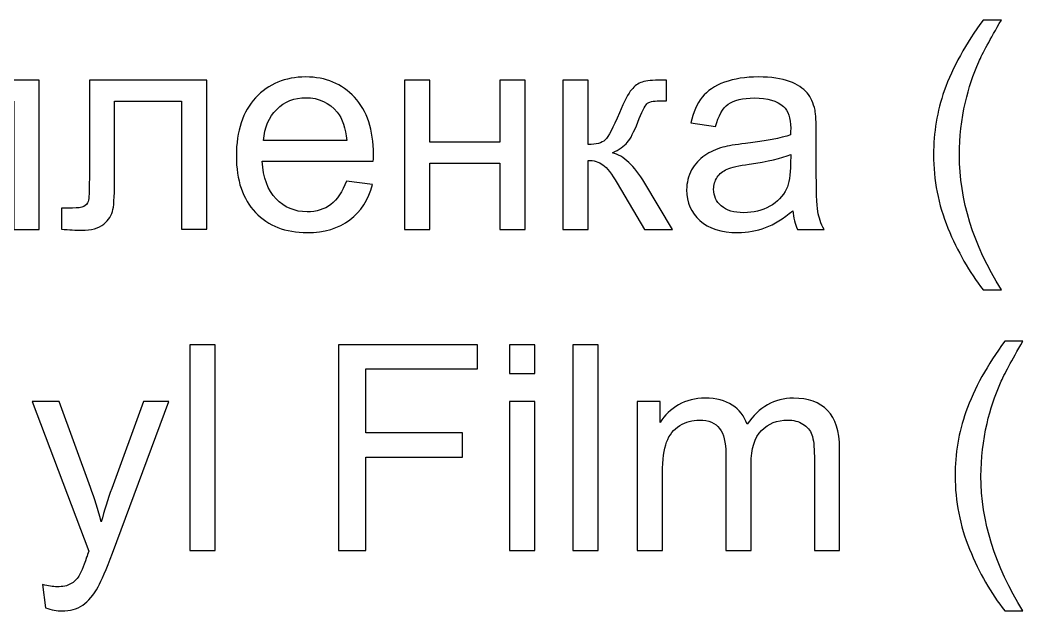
# Model space of a CAD drawing. Header units: centimetres. Extents: x -73.3 to 26.2, y -19.8 to 24.4.
# Drawn here: x -32.35 to -29.395, y 13.987 to 15.727 of the extents above; entities that cross this region are included whole.
import ezdxf

# ---------------------------------------------------------------- set-up
doc = ezdxf.new("R2010")
doc.units = ezdxf.units.CM
doc.header["$MEASUREMENT"] = 0
doc.layers.add('layer 1', color=7, linetype='Continuous')

msp = doc.modelspace()

# ---------------------------------------------------------------- linework, layer by layer
at = {"layer": 'layer 1', "color": 250}
for points, knots in [([(-29.51228, 14.9324), (-29.5532, 14.98419), (-29.58792, 15.04472), (-29.61628, 15.11415), (-29.61628, 15.11415), (-29.64464, 15.18358), (-29.65875, 15.25555), (-29.65875, 15.32991), (-29.65875, 15.32991), (-29.65875, 15.39553), (-29.64817, 15.45832), (-29.627, 15.51829), (-29.627, 15.51829), (-29.60217, 15.588), (-29.56393, 15.65743), (-29.51228, 15.72658), (-29.51228, 15.72658), (-29.51228, 15.72658), (-29.45894, 15.72658), (-29.45894, 15.72658), (-29.45894, 15.72658), (-29.49224, 15.66928), (-29.5144, 15.62836), (-29.52512, 15.60381), (-29.52512, 15.60381), (-29.54191, 15.56585), (-29.55518, 15.5262), (-29.56477, 15.48485), (-29.56477, 15.48485), (-29.57663, 15.43335), (-29.58255, 15.38156), (-29.58255, 15.32949), (-29.58255, 15.32949), (-29.58255, 15.19698), (-29.54135, 15.06462), (-29.45894, 14.9324), (-29.45894, 14.9324), (-29.45894, 14.9324), (-29.51228, 14.9324), (-29.51228, 14.9324)], [0, 0, 0, 0, 0.0909091, 0.0909091, 0.0909091, 0.0909091, 0.1818182, 0.1818182, 0.1818182, 0.1818182, 0.2727273, 0.2727273, 0.2727273, 0.2727273, 0.3636364, 0.3636364, 0.3636364, 0.3636364, 0.4545455, 0.4545455, 0.4545455, 0.4545455, 0.5454545, 0.5454545, 0.5454545, 0.5454545, 0.6363636, 0.6363636, 0.6363636, 0.6363636, 0.7272727, 0.7272727, 0.7272727, 0.7272727, 0.8181818, 0.8181818, 0.8181818, 0.8181818, 1, 1, 1, 1]), ([(-32.64058, 15.54962), (-32.64058, 15.54962), (-32.29345, 15.54962), (-32.29345, 15.54962), (-32.29345, 15.54962), (-32.29345, 15.54962), (-32.29345, 15.1102), (-32.29345, 15.1102), (-32.29345, 15.1102), (-32.29345, 15.1102), (-32.36795, 15.1102), (-32.36795, 15.1102), (-32.36795, 15.1102), (-32.36795, 15.1102), (-32.36795, 15.48781), (-32.36795, 15.48781), (-32.36795, 15.48781), (-32.36795, 15.48781), (-32.56607, 15.48781), (-32.56607, 15.48781), (-32.56607, 15.48781), (-32.56607, 15.48781), (-32.56607, 15.1102), (-32.56607, 15.1102), (-32.56607, 15.1102), (-32.56607, 15.1102), (-32.64058, 15.1102), (-32.64058, 15.1102), (-32.64058, 15.1102), (-32.64058, 15.1102), (-32.64058, 15.54962), (-32.64058, 15.54962)], [0, 0, 0, 0, 0.1111111, 0.1111111, 0.1111111, 0.1111111, 0.2222222, 0.2222222, 0.2222222, 0.2222222, 0.3333333, 0.3333333, 0.3333333, 0.3333333, 0.4444444, 0.4444444, 0.4444444, 0.4444444, 0.5555556, 0.5555556, 0.5555556, 0.5555556, 0.6666667, 0.6666667, 0.6666667, 0.6666667, 0.7777778, 0.7777778, 0.7777778, 0.7777778, 1, 1, 1, 1]), ([(-32.1457, 15.54962), (-32.1457, 15.54962), (-31.79941, 15.54962), (-31.79941, 15.54962), (-31.79941, 15.54962), (-31.79941, 15.54962), (-31.79941, 15.11062), (-31.79941, 15.11062), (-31.79941, 15.11062), (-31.79941, 15.11062), (-31.87392, 15.11062), (-31.87392, 15.11062), (-31.87392, 15.11062), (-31.87392, 15.11062), (-31.87392, 15.48781), (-31.87392, 15.48781), (-31.87392, 15.48781), (-31.87392, 15.48781), (-32.0712, 15.48781), (-32.0712, 15.48781), (-32.0712, 15.48781), (-32.0712, 15.48781), (-32.0712, 15.26923), (-32.0712, 15.26923), (-32.0712, 15.26923), (-32.0712, 15.21829), (-32.07289, 15.18471), (-32.07613, 15.16834), (-32.07613, 15.16834), (-32.07952, 15.15211), (-32.08855, 15.138), (-32.10337, 15.12586), (-32.10337, 15.12586), (-32.11833, 15.11373), (-32.13978, 15.10766), (-32.16786, 15.10766), (-32.16786, 15.10766), (-32.18521, 15.10766), (-32.20525, 15.10879), (-32.22783, 15.11091), (-32.22783, 15.11091), (-32.22783, 15.11091), (-32.22783, 15.17285), (-32.22783, 15.17285), (-32.22783, 15.17285), (-32.22783, 15.17285), (-32.19523, 15.17285), (-32.19523, 15.17285), (-32.19523, 15.17285), (-32.17985, 15.17285), (-32.16885, 15.17441), (-32.16221, 15.17765), (-32.16221, 15.17765), (-32.15558, 15.18076), (-32.15121, 15.18584), (-32.14895, 15.19275), (-32.14895, 15.19275), (-32.14683, 15.19966), (-32.1457, 15.2221), (-32.1457, 15.26006), (-32.1457, 15.26006), (-32.1457, 15.26006), (-32.1457, 15.54962), (-32.1457, 15.54962)], [0, 0, 0, 0, 0.0588235, 0.0588235, 0.0588235, 0.0588235, 0.1176471, 0.1176471, 0.1176471, 0.1176471, 0.1764706, 0.1764706, 0.1764706, 0.1764706, 0.2352941, 0.2352941, 0.2352941, 0.2352941, 0.2941176, 0.2941176, 0.2941176, 0.2941176, 0.3529412, 0.3529412, 0.3529412, 0.3529412, 0.4117647, 0.4117647, 0.4117647, 0.4117647, 0.4705882, 0.4705882, 0.4705882, 0.4705882, 0.5294118, 0.5294118, 0.5294118, 0.5294118, 0.5882353, 0.5882353, 0.5882353, 0.5882353, 0.6470588, 0.6470588, 0.6470588, 0.6470588, 0.7058824, 0.7058824, 0.7058824, 0.7058824, 0.7647059, 0.7647059, 0.7647059, 0.7647059, 0.8235294, 0.8235294, 0.8235294, 0.8235294, 0.8823529, 0.8823529, 0.8823529, 0.8823529, 1, 1, 1, 1]), ([(-31.38836, 15.25244), (-31.38836, 15.25244), (-31.31131, 15.24228), (-31.31131, 15.24228), (-31.31131, 15.24228), (-31.32331, 15.19755), (-31.34574, 15.16269), (-31.37848, 15.138), (-31.37848, 15.138), (-31.41122, 15.1133), (-31.45299, 15.10089), (-31.50393, 15.10089), (-31.50393, 15.10089), (-31.56799, 15.10089), (-31.61879, 15.12064), (-31.65633, 15.16015), (-31.65633, 15.16015), (-31.69387, 15.19952), (-31.71263, 15.25498), (-31.71263, 15.32624), (-31.71263, 15.32624), (-31.71263, 15.3999), (-31.69372, 15.45719), (-31.65577, 15.49783), (-31.65577, 15.49783), (-31.61781, 15.53862), (-31.56856, 15.55894), (-31.50802, 15.55894), (-31.50802, 15.55894), (-31.44946, 15.55894), (-31.40162, 15.53904), (-31.36451, 15.4991), (-31.36451, 15.4991), (-31.3274, 15.45917), (-31.30877, 15.40301), (-31.30877, 15.33062), (-31.30877, 15.33062), (-31.30877, 15.32624), (-31.30891, 15.31961), (-31.30919, 15.31086), (-31.30919, 15.31086), (-31.30919, 15.31086), (-31.63643, 15.31086), (-31.63643, 15.31086), (-31.63643, 15.31086), (-31.63361, 15.26274), (-31.62006, 15.22577), (-31.59551, 15.20023), (-31.59551, 15.20023), (-31.5711, 15.17469), (-31.54048, 15.16185), (-31.50393, 15.16185), (-31.50393, 15.16185), (-31.47669, 15.16185), (-31.45341, 15.16904), (-31.43422, 15.18344), (-31.43422, 15.18344), (-31.41489, 15.19783), (-31.39965, 15.22083), (-31.38836, 15.25244)], [0, 0, 0, 0, 0.0625, 0.0625, 0.0625, 0.0625, 0.125, 0.125, 0.125, 0.125, 0.1875, 0.1875, 0.1875, 0.1875, 0.25, 0.25, 0.25, 0.25, 0.3125, 0.3125, 0.3125, 0.3125, 0.375, 0.375, 0.375, 0.375, 0.4375, 0.4375, 0.4375, 0.4375, 0.5, 0.5, 0.5, 0.5, 0.5625, 0.5625, 0.5625, 0.5625, 0.625, 0.625, 0.625, 0.625, 0.6875, 0.6875, 0.6875, 0.6875, 0.75, 0.75, 0.75, 0.75, 0.8125, 0.8125, 0.8125, 0.8125, 0.875, 0.875, 0.875, 0.875, 1, 1, 1, 1]), ([(-31.21719, 15.54962), (-31.21719, 15.54962), (-31.14268, 15.54962), (-31.14268, 15.54962), (-31.14268, 15.54962), (-31.14268, 15.54962), (-31.14268, 15.36674), (-31.14268, 15.36674), (-31.14268, 15.36674), (-31.14268, 15.36674), (-30.9361, 15.36674), (-30.9361, 15.36674), (-30.9361, 15.36674), (-30.9361, 15.36674), (-30.9361, 15.54962), (-30.9361, 15.54962), (-30.9361, 15.54962), (-30.9361, 15.54962), (-30.86159, 15.54962), (-30.86159, 15.54962), (-30.86159, 15.54962), (-30.86159, 15.54962), (-30.86159, 15.1102), (-30.86159, 15.1102), (-30.86159, 15.1102), (-30.86159, 15.1102), (-30.9361, 15.1102), (-30.9361, 15.1102), (-30.9361, 15.1102), (-30.9361, 15.1102), (-30.9361, 15.30493), (-30.9361, 15.30493), (-30.9361, 15.30493), (-30.9361, 15.30493), (-31.14268, 15.30493), (-31.14268, 15.30493), (-31.14268, 15.30493), (-31.14268, 15.30493), (-31.14268, 15.1102), (-31.14268, 15.1102), (-31.14268, 15.1102), (-31.14268, 15.1102), (-31.21719, 15.1102), (-31.21719, 15.1102), (-31.21719, 15.1102), (-31.21719, 15.1102), (-31.21719, 15.54962), (-31.21719, 15.54962)], [0, 0, 0, 0, 0.0769231, 0.0769231, 0.0769231, 0.0769231, 0.1538462, 0.1538462, 0.1538462, 0.1538462, 0.2307692, 0.2307692, 0.2307692, 0.2307692, 0.3076923, 0.3076923, 0.3076923, 0.3076923, 0.3846154, 0.3846154, 0.3846154, 0.3846154, 0.4615385, 0.4615385, 0.4615385, 0.4615385, 0.5384615, 0.5384615, 0.5384615, 0.5384615, 0.6153846, 0.6153846, 0.6153846, 0.6153846, 0.6923077, 0.6923077, 0.6923077, 0.6923077, 0.7692308, 0.7692308, 0.7692308, 0.7692308, 0.8461538, 0.8461538, 0.8461538, 0.8461538, 1, 1, 1, 1]), ([(-30.75054, 15.54962), (-30.75054, 15.54962), (-30.67603, 15.54962), (-30.67603, 15.54962), (-30.67603, 15.54962), (-30.67603, 15.54962), (-30.67603, 15.35997), (-30.67603, 15.35997), (-30.67603, 15.35997), (-30.65232, 15.35997), (-30.63567, 15.36448), (-30.62608, 15.37366), (-30.62608, 15.37366), (-30.61662, 15.38269), (-30.60265, 15.40907), (-30.58402, 15.45296), (-30.58402, 15.45296), (-30.56935, 15.48767), (-30.5575, 15.51053), (-30.54846, 15.52154), (-30.54846, 15.52154), (-30.53929, 15.53255), (-30.52885, 15.54003), (-30.517, 15.54384), (-30.517, 15.54384), (-30.505, 15.54765), (-30.48595, 15.54962), (-30.45985, 15.54962), (-30.45985, 15.54962), (-30.45985, 15.54962), (-30.44489, 15.54962), (-30.44489, 15.54962), (-30.44489, 15.54962), (-30.44489, 15.54962), (-30.44489, 15.48824), (-30.44489, 15.48824), (-30.44489, 15.48824), (-30.44489, 15.48824), (-30.46563, 15.48866), (-30.46563, 15.48866), (-30.46563, 15.48866), (-30.48525, 15.48866), (-30.49781, 15.4857), (-30.50331, 15.47991), (-30.50331, 15.47991), (-30.50909, 15.47384), (-30.51798, 15.45578), (-30.52984, 15.42573), (-30.52984, 15.42573), (-30.54113, 15.39694), (-30.55143, 15.37704), (-30.56088, 15.36604), (-30.56088, 15.36604), (-30.5702, 15.35503), (-30.58473, 15.34501), (-30.60434, 15.33584), (-30.60434, 15.33584), (-30.57231, 15.32723), (-30.5407, 15.29746), (-30.50966, 15.24637), (-30.50966, 15.24637), (-30.50966, 15.24637), (-30.42796, 15.1102), (-30.42796, 15.1102), (-30.42796, 15.1102), (-30.42796, 15.1102), (-30.5098, 15.1102), (-30.5098, 15.1102), (-30.5098, 15.1102), (-30.5098, 15.1102), (-30.59037, 15.24595), (-30.59037, 15.24595), (-30.59037, 15.24595), (-30.6066, 15.27347), (-30.62071, 15.29153), (-30.63271, 15.30028), (-30.63271, 15.30028), (-30.64484, 15.30903), (-30.65924, 15.3134), (-30.67603, 15.3134), (-30.67603, 15.3134), (-30.67603, 15.3134), (-30.67603, 15.1102), (-30.67603, 15.1102), (-30.67603, 15.1102), (-30.67603, 15.1102), (-30.75054, 15.1102), (-30.75054, 15.1102), (-30.75054, 15.1102), (-30.75054, 15.1102), (-30.75054, 15.54962), (-30.75054, 15.54962)], [0, 0, 0, 0, 0.0416667, 0.0416667, 0.0416667, 0.0416667, 0.0833333, 0.0833333, 0.0833333, 0.0833333, 0.125, 0.125, 0.125, 0.125, 0.1666667, 0.1666667, 0.1666667, 0.1666667, 0.2083333, 0.2083333, 0.2083333, 0.2083333, 0.25, 0.25, 0.25, 0.25, 0.2916667, 0.2916667, 0.2916667, 0.2916667, 0.3333333, 0.3333333, 0.3333333, 0.3333333, 0.375, 0.375, 0.375, 0.375, 0.4166667, 0.4166667, 0.4166667, 0.4166667, 0.4583333, 0.4583333, 0.4583333, 0.4583333, 0.5, 0.5, 0.5, 0.5, 0.5416667, 0.5416667, 0.5416667, 0.5416667, 0.5833333, 0.5833333, 0.5833333, 0.5833333, 0.625, 0.625, 0.625, 0.625, 0.6666667, 0.6666667, 0.6666667, 0.6666667, 0.7083333, 0.7083333, 0.7083333, 0.7083333, 0.75, 0.75, 0.75, 0.75, 0.7916667, 0.7916667, 0.7916667, 0.7916667, 0.8333333, 0.8333333, 0.8333333, 0.8333333, 0.875, 0.875, 0.875, 0.875, 0.9166667, 0.9166667, 0.9166667, 0.9166667, 1, 1, 1, 1]), ([(-30.07362, 15.16523), (-30.10128, 15.14167), (-30.12795, 15.12516), (-30.15349, 15.11542), (-30.15349, 15.11542), (-30.17903, 15.10568), (-30.2064, 15.10089), (-30.23576, 15.10089), (-30.23576, 15.10089), (-30.28402, 15.10089), (-30.32113, 15.1126), (-30.34709, 15.13616), (-30.34709, 15.13616), (-30.37306, 15.15959), (-30.38604, 15.18965), (-30.38604, 15.22619), (-30.38604, 15.22619), (-30.38604, 15.24764), (-30.3811, 15.26726), (-30.37136, 15.28504), (-30.37136, 15.28504), (-30.36149, 15.30282), (-30.34865, 15.31693), (-30.33284, 15.32765), (-30.33284, 15.32765), (-30.3169, 15.33838), (-30.29912, 15.34656), (-30.27922, 15.35207), (-30.27922, 15.35207), (-30.26454, 15.35588), (-30.24239, 15.35954), (-30.2129, 15.36321), (-30.2129, 15.36321), (-30.15278, 15.37027), (-30.10833, 15.37888), (-30.07997, 15.38875), (-30.07997, 15.38875), (-30.07969, 15.39891), (-30.07955, 15.40541), (-30.07955, 15.40809), (-30.07955, 15.40809), (-30.07955, 15.43828), (-30.0866, 15.45959), (-30.10071, 15.47201), (-30.10071, 15.47201), (-30.11976, 15.4888), (-30.14813, 15.49713), (-30.18566, 15.49713), (-30.18566, 15.49713), (-30.2208, 15.49713), (-30.24676, 15.49092), (-30.26341, 15.47864), (-30.26341, 15.47864), (-30.28021, 15.46637), (-30.29248, 15.44463), (-30.30053, 15.41331), (-30.30053, 15.41331), (-30.30053, 15.41331), (-30.37334, 15.42347), (-30.37334, 15.42347), (-30.37334, 15.42347), (-30.36671, 15.45465), (-30.35584, 15.47991), (-30.3406, 15.4991), (-30.3406, 15.4991), (-30.32536, 15.51829), (-30.30335, 15.53297), (-30.27456, 15.54341), (-30.27456, 15.54341), (-30.24592, 15.55371), (-30.21247, 15.55894), (-30.17465, 15.55894), (-30.17465, 15.55894), (-30.13712, 15.55894), (-30.1065, 15.55456), (-30.08293, 15.54567), (-30.08293, 15.54567), (-30.05951, 15.53678), (-30.04215, 15.52577), (-30.03114, 15.51237), (-30.03114, 15.51237), (-30.02014, 15.49896), (-30.01238, 15.48203), (-30.00786, 15.46157), (-30.00786, 15.46157), (-30.00546, 15.44887), (-30.00419, 15.42601), (-30.00419, 15.39313), (-30.00419, 15.39313), (-30.00419, 15.39313), (-30.00419, 15.29435), (-30.00419, 15.29435), (-30.00419, 15.29435), (-30.00419, 15.22535), (-30.00264, 15.18174), (-29.99954, 15.16326), (-29.99954, 15.16326), (-29.99657, 15.14477), (-29.99036, 15.12713), (-29.98133, 15.1102), (-29.98133, 15.1102), (-29.98133, 15.1102), (-30.05923, 15.1102), (-30.05923, 15.1102), (-30.05923, 15.1102), (-30.0667, 15.12586), (-30.0715, 15.14421), (-30.07362, 15.16523)], [0, 0, 0, 0, 0.0357143, 0.0357143, 0.0357143, 0.0357143, 0.0714286, 0.0714286, 0.0714286, 0.0714286, 0.1071429, 0.1071429, 0.1071429, 0.1071429, 0.1428571, 0.1428571, 0.1428571, 0.1428571, 0.1785714, 0.1785714, 0.1785714, 0.1785714, 0.2142857, 0.2142857, 0.2142857, 0.2142857, 0.25, 0.25, 0.25, 0.25, 0.2857143, 0.2857143, 0.2857143, 0.2857143, 0.3214286, 0.3214286, 0.3214286, 0.3214286, 0.3571429, 0.3571429, 0.3571429, 0.3571429, 0.3928571, 0.3928571, 0.3928571, 0.3928571, 0.4285714, 0.4285714, 0.4285714, 0.4285714, 0.4642857, 0.4642857, 0.4642857, 0.4642857, 0.5, 0.5, 0.5, 0.5, 0.5357143, 0.5357143, 0.5357143, 0.5357143, 0.5714286, 0.5714286, 0.5714286, 0.5714286, 0.6071429, 0.6071429, 0.6071429, 0.6071429, 0.6428571, 0.6428571, 0.6428571, 0.6428571, 0.6785714, 0.6785714, 0.6785714, 0.6785714, 0.7142857, 0.7142857, 0.7142857, 0.7142857, 0.75, 0.75, 0.75, 0.75, 0.7857143, 0.7857143, 0.7857143, 0.7857143, 0.8214286, 0.8214286, 0.8214286, 0.8214286, 0.8571429, 0.8571429, 0.8571429, 0.8571429, 0.8928571, 0.8928571, 0.8928571, 0.8928571, 0.9285714, 0.9285714, 0.9285714, 0.9285714, 1, 1, 1, 1]), ([(-31.6322, 15.37182), (-31.6322, 15.37182), (-31.38751, 15.37182), (-31.38751, 15.37182), (-31.38751, 15.37182), (-31.39076, 15.40879), (-31.40021, 15.43645), (-31.41559, 15.45494), (-31.41559, 15.45494), (-31.43916, 15.48358), (-31.46992, 15.49797), (-31.5076, 15.49797), (-31.5076, 15.49797), (-31.54175, 15.49797), (-31.57039, 15.48654), (-31.59368, 15.46368), (-31.59368, 15.46368), (-31.61682, 15.44082), (-31.62966, 15.4102), (-31.6322, 15.37182)], [0, 0, 0, 0, 0.1666667, 0.1666667, 0.1666667, 0.1666667, 0.3333333, 0.3333333, 0.3333333, 0.3333333, 0.5, 0.5, 0.5, 0.5, 0.6666667, 0.6666667, 0.6666667, 0.6666667, 1, 1, 1, 1]), ([(-30.07955, 15.33033), (-30.10664, 15.31933), (-30.14728, 15.31001), (-30.20147, 15.30239), (-30.20147, 15.30239), (-30.23223, 15.29802), (-30.25396, 15.29308), (-30.26666, 15.28758), (-30.26666, 15.28758), (-30.27936, 15.28207), (-30.2891, 15.27403), (-30.29601, 15.26359), (-30.29601, 15.26359), (-30.30293, 15.25301), (-30.30645, 15.24129), (-30.30645, 15.22831), (-30.30645, 15.22831), (-30.30645, 15.2087), (-30.29897, 15.19219), (-30.28388, 15.17906), (-30.28388, 15.17906), (-30.26878, 15.16594), (-30.24676, 15.15931), (-30.21783, 15.15931), (-30.21783, 15.15931), (-30.18919, 15.15931), (-30.16365, 15.16552), (-30.14121, 15.17807), (-30.14121, 15.17807), (-30.11892, 15.19049), (-30.10241, 15.20757), (-30.09196, 15.22916), (-30.09196, 15.22916), (-30.08392, 15.24595), (-30.07997, 15.27064), (-30.07997, 15.30324), (-30.07997, 15.30324), (-30.07997, 15.30324), (-30.07955, 15.33033), (-30.07955, 15.33033)], [0, 0, 0, 0, 0.0909091, 0.0909091, 0.0909091, 0.0909091, 0.1818182, 0.1818182, 0.1818182, 0.1818182, 0.2727273, 0.2727273, 0.2727273, 0.2727273, 0.3636364, 0.3636364, 0.3636364, 0.3636364, 0.4545455, 0.4545455, 0.4545455, 0.4545455, 0.5454545, 0.5454545, 0.5454545, 0.5454545, 0.6363636, 0.6363636, 0.6363636, 0.6363636, 0.7272727, 0.7272727, 0.7272727, 0.7272727, 0.8181818, 0.8181818, 0.8181818, 0.8181818, 1, 1, 1, 1]), ([(-29.44863, 13.98653), (-29.48955, 14.03832), (-29.52427, 14.09885), (-29.55263, 14.16828), (-29.55263, 14.16828), (-29.58099, 14.23771), (-29.5951, 14.30968), (-29.5951, 14.38404), (-29.5951, 14.38404), (-29.5951, 14.44966), (-29.58452, 14.51245), (-29.56335, 14.57242), (-29.56335, 14.57242), (-29.53852, 14.64213), (-29.50028, 14.71156), (-29.44863, 14.78071), (-29.44863, 14.78071), (-29.44863, 14.78071), (-29.39529, 14.78071), (-29.39529, 14.78071), (-29.39529, 14.78071), (-29.42859, 14.72341), (-29.45075, 14.68249), (-29.46147, 14.65794), (-29.46147, 14.65794), (-29.47826, 14.61998), (-29.49153, 14.58033), (-29.50112, 14.53898), (-29.50112, 14.53898), (-29.51298, 14.48748), (-29.5189, 14.43569), (-29.5189, 14.38362), (-29.5189, 14.38362), (-29.5189, 14.25111), (-29.4777, 14.11875), (-29.39529, 13.98653), (-29.39529, 13.98653), (-29.39529, 13.98653), (-29.44863, 13.98653), (-29.44863, 13.98653)], [0, 0, 0, 0, 0.0909091, 0.0909091, 0.0909091, 0.0909091, 0.1818182, 0.1818182, 0.1818182, 0.1818182, 0.2727273, 0.2727273, 0.2727273, 0.2727273, 0.3636364, 0.3636364, 0.3636364, 0.3636364, 0.4545455, 0.4545455, 0.4545455, 0.4545455, 0.5454545, 0.5454545, 0.5454545, 0.5454545, 0.6363636, 0.6363636, 0.6363636, 0.6363636, 0.7272727, 0.7272727, 0.7272727, 0.7272727, 0.8181818, 0.8181818, 0.8181818, 0.8181818, 1, 1, 1, 1]), ([(-31.84977, 14.16433), (-31.84977, 14.16433), (-31.84977, 14.77055), (-31.84977, 14.77055), (-31.84977, 14.77055), (-31.84977, 14.77055), (-31.77527, 14.77055), (-31.77527, 14.77055), (-31.77527, 14.77055), (-31.77527, 14.77055), (-31.77527, 14.16433), (-31.77527, 14.16433), (-31.77527, 14.16433), (-31.77527, 14.16433), (-31.84977, 14.16433), (-31.84977, 14.16433)], [0, 0, 0, 0, 0.2, 0.2, 0.2, 0.2, 0.4, 0.4, 0.4, 0.4, 0.6, 0.6, 0.6, 0.6, 1, 1, 1, 1]), ([(-31.4112, 14.16433), (-31.4112, 14.16433), (-31.4112, 14.77055), (-31.4112, 14.77055), (-31.4112, 14.77055), (-31.4112, 14.77055), (-31.00226, 14.77055), (-31.00226, 14.77055), (-31.00226, 14.77055), (-31.00226, 14.77055), (-31.00226, 14.69943), (-31.00226, 14.69943), (-31.00226, 14.69943), (-31.00226, 14.69943), (-31.33077, 14.69943), (-31.33077, 14.69943), (-31.33077, 14.69943), (-31.33077, 14.69943), (-31.33077, 14.51062), (-31.33077, 14.51062), (-31.33077, 14.51062), (-31.33077, 14.51062), (-31.04629, 14.51062), (-31.04629, 14.51062), (-31.04629, 14.51062), (-31.04629, 14.51062), (-31.04629, 14.4395), (-31.04629, 14.4395), (-31.04629, 14.4395), (-31.04629, 14.4395), (-31.33077, 14.4395), (-31.33077, 14.4395), (-31.33077, 14.4395), (-31.33077, 14.4395), (-31.33077, 14.16433), (-31.33077, 14.16433), (-31.33077, 14.16433), (-31.33077, 14.16433), (-31.4112, 14.16433), (-31.4112, 14.16433)], [0, 0, 0, 0, 0.0909091, 0.0909091, 0.0909091, 0.0909091, 0.1818182, 0.1818182, 0.1818182, 0.1818182, 0.2727273, 0.2727273, 0.2727273, 0.2727273, 0.3636364, 0.3636364, 0.3636364, 0.3636364, 0.4545455, 0.4545455, 0.4545455, 0.4545455, 0.5454545, 0.5454545, 0.5454545, 0.5454545, 0.6363636, 0.6363636, 0.6363636, 0.6363636, 0.7272727, 0.7272727, 0.7272727, 0.7272727, 0.8181818, 0.8181818, 0.8181818, 0.8181818, 1, 1, 1, 1]), ([(-30.90758, 14.68588), (-30.90758, 14.68588), (-30.90758, 14.77055), (-30.90758, 14.77055), (-30.90758, 14.77055), (-30.90758, 14.77055), (-30.83307, 14.77055), (-30.83307, 14.77055), (-30.83307, 14.77055), (-30.83307, 14.77055), (-30.83307, 14.68588), (-30.83307, 14.68588), (-30.83307, 14.68588), (-30.83307, 14.68588), (-30.90758, 14.68588), (-30.90758, 14.68588)], [0, 0, 0, 0, 0.2, 0.2, 0.2, 0.2, 0.4, 0.4, 0.4, 0.4, 0.6, 0.6, 0.6, 0.6, 1, 1, 1, 1]), ([(-30.72117, 14.16433), (-30.72117, 14.16433), (-30.72117, 14.77055), (-30.72117, 14.77055), (-30.72117, 14.77055), (-30.72117, 14.77055), (-30.64667, 14.77055), (-30.64667, 14.77055), (-30.64667, 14.77055), (-30.64667, 14.77055), (-30.64667, 14.16433), (-30.64667, 14.16433), (-30.64667, 14.16433), (-30.64667, 14.16433), (-30.72117, 14.16433), (-30.72117, 14.16433)], [0, 0, 0, 0, 0.2, 0.2, 0.2, 0.2, 0.4, 0.4, 0.4, 0.4, 0.6, 0.6, 0.6, 0.6, 1, 1, 1, 1]), ([(-32.27481, 13.99542), (-32.27481, 13.99542), (-32.28327, 14.06428), (-32.28327, 14.06428), (-32.28327, 14.06428), (-32.2669, 14.05991), (-32.25279, 14.05765), (-32.24066, 14.05765), (-32.24066, 14.05765), (-32.22401, 14.05765), (-32.21074, 14.06047), (-32.20086, 14.06598), (-32.20086, 14.06598), (-32.19085, 14.07148), (-32.18266, 14.07924), (-32.17631, 14.08912), (-32.17631, 14.08912), (-32.17165, 14.0966), (-32.16403, 14.11508), (-32.15359, 14.14472), (-32.15359, 14.14472), (-32.15218, 14.14881), (-32.15006, 14.15488), (-32.14696, 14.16292), (-32.14696, 14.16292), (-32.14696, 14.16292), (-32.31375, 14.60375), (-32.31375, 14.60375), (-32.31375, 14.60375), (-32.31375, 14.60375), (-32.23417, 14.60375), (-32.23417, 14.60375), (-32.23417, 14.60375), (-32.23417, 14.60375), (-32.14244, 14.35003), (-32.14244, 14.35003), (-32.14244, 14.35003), (-32.13045, 14.318), (-32.11987, 14.28413), (-32.11041, 14.24857), (-32.11041, 14.24857), (-32.1018, 14.28202), (-32.09164, 14.31504), (-32.07979, 14.34749), (-32.07979, 14.34749), (-32.07979, 14.34749), (-31.98609, 14.60375), (-31.98609, 14.60375), (-31.98609, 14.60375), (-31.98609, 14.60375), (-31.91173, 14.60375), (-31.91173, 14.60375), (-31.91173, 14.60375), (-31.91173, 14.60375), (-32.07781, 14.15671), (-32.07781, 14.15671), (-32.07781, 14.15671), (-32.09574, 14.10859), (-32.10971, 14.07557), (-32.11972, 14.05737), (-32.11972, 14.05737), (-32.13299, 14.03296), (-32.14823, 14.01503), (-32.1653, 14.0036), (-32.1653, 14.0036), (-32.18252, 13.99217), (-32.20298, 13.98653), (-32.22669, 13.98653), (-32.22669, 13.98653), (-32.24108, 13.98653), (-32.25717, 13.98949), (-32.27481, 13.99542)], [0, 0, 0, 0, 0.0526316, 0.0526316, 0.0526316, 0.0526316, 0.1052632, 0.1052632, 0.1052632, 0.1052632, 0.1578947, 0.1578947, 0.1578947, 0.1578947, 0.2105263, 0.2105263, 0.2105263, 0.2105263, 0.2631579, 0.2631579, 0.2631579, 0.2631579, 0.3157895, 0.3157895, 0.3157895, 0.3157895, 0.3684211, 0.3684211, 0.3684211, 0.3684211, 0.4210526, 0.4210526, 0.4210526, 0.4210526, 0.4736842, 0.4736842, 0.4736842, 0.4736842, 0.5263158, 0.5263158, 0.5263158, 0.5263158, 0.5789474, 0.5789474, 0.5789474, 0.5789474, 0.6315789, 0.6315789, 0.6315789, 0.6315789, 0.6842105, 0.6842105, 0.6842105, 0.6842105, 0.7368421, 0.7368421, 0.7368421, 0.7368421, 0.7894737, 0.7894737, 0.7894737, 0.7894737, 0.8421053, 0.8421053, 0.8421053, 0.8421053, 0.8947368, 0.8947368, 0.8947368, 0.8947368, 1, 1, 1, 1]), ([(-30.90758, 14.16433), (-30.90758, 14.16433), (-30.90758, 14.60375), (-30.90758, 14.60375), (-30.90758, 14.60375), (-30.90758, 14.60375), (-30.83307, 14.60375), (-30.83307, 14.60375), (-30.83307, 14.60375), (-30.83307, 14.60375), (-30.83307, 14.16433), (-30.83307, 14.16433), (-30.83307, 14.16433), (-30.83307, 14.16433), (-30.90758, 14.16433), (-30.90758, 14.16433)], [0, 0, 0, 0, 0.2, 0.2, 0.2, 0.2, 0.4, 0.4, 0.4, 0.4, 0.6, 0.6, 0.6, 0.6, 1, 1, 1, 1]), ([(-30.53138, 14.16433), (-30.53138, 14.16433), (-30.53138, 14.60375), (-30.53138, 14.60375), (-30.53138, 14.60375), (-30.53138, 14.60375), (-30.46449, 14.60375), (-30.46449, 14.60375), (-30.46449, 14.60375), (-30.46449, 14.60375), (-30.46449, 14.54166), (-30.46449, 14.54166), (-30.46449, 14.54166), (-30.45081, 14.56311), (-30.43246, 14.58047), (-30.4096, 14.59345), (-30.4096, 14.59345), (-30.38674, 14.60657), (-30.36078, 14.61307), (-30.33157, 14.61307), (-30.33157, 14.61307), (-30.29911, 14.61307), (-30.27244, 14.60629), (-30.2517, 14.59289), (-30.2517, 14.59289), (-30.23095, 14.57934), (-30.21628, 14.56057), (-30.20781, 14.5363), (-30.20781, 14.5363), (-30.17282, 14.58752), (-30.12752, 14.61307), (-30.07164, 14.61307), (-30.07164, 14.61307), (-30.02789, 14.61307), (-29.99417, 14.60107), (-29.97074, 14.57694), (-29.97074, 14.57694), (-29.94718, 14.55281), (-29.93532, 14.5157), (-29.93532, 14.4656), (-29.93532, 14.4656), (-29.93532, 14.4656), (-29.93532, 14.16433), (-29.93532, 14.16433), (-29.93532, 14.16433), (-29.93532, 14.16433), (-30.00983, 14.16433), (-30.00983, 14.16433), (-30.00983, 14.16433), (-30.00983, 14.16433), (-30.00983, 14.44091), (-30.00983, 14.44091), (-30.00983, 14.44091), (-30.00983, 14.47054), (-30.01237, 14.49199), (-30.01717, 14.50511), (-30.01717, 14.50511), (-30.02197, 14.51824), (-30.03072, 14.52868), (-30.04356, 14.53672), (-30.04356, 14.53672), (-30.05626, 14.54477), (-30.07121, 14.54872), (-30.08829, 14.54872), (-30.08829, 14.54872), (-30.11933, 14.54872), (-30.14502, 14.53842), (-30.16548, 14.51796), (-30.16548, 14.51796), (-30.18594, 14.49735), (-30.1961, 14.46447), (-30.1961, 14.41932), (-30.1961, 14.41932), (-30.1961, 14.41932), (-30.1961, 14.16433), (-30.1961, 14.16433), (-30.1961, 14.16433), (-30.1961, 14.16433), (-30.27061, 14.16433), (-30.27061, 14.16433), (-30.27061, 14.16433), (-30.27061, 14.16433), (-30.27061, 14.44952), (-30.27061, 14.44952), (-30.27061, 14.44952), (-30.27061, 14.48254), (-30.27667, 14.50737), (-30.28881, 14.52388), (-30.28881, 14.52388), (-30.30094, 14.54039), (-30.32084, 14.54872), (-30.34836, 14.54872), (-30.34836, 14.54872), (-30.36924, 14.54872), (-30.38857, 14.54321), (-30.40635, 14.53221), (-30.40635, 14.53221), (-30.42413, 14.5212), (-30.43698, 14.50511), (-30.44502, 14.48381), (-30.44502, 14.48381), (-30.45292, 14.46264), (-30.45687, 14.43202), (-30.45687, 14.39208), (-30.45687, 14.39208), (-30.45687, 14.39208), (-30.45687, 14.16433), (-30.45687, 14.16433), (-30.45687, 14.16433), (-30.45687, 14.16433), (-30.53138, 14.16433), (-30.53138, 14.16433)], [0, 0, 0, 0, 0.0344828, 0.0344828, 0.0344828, 0.0344828, 0.0689655, 0.0689655, 0.0689655, 0.0689655, 0.1034483, 0.1034483, 0.1034483, 0.1034483, 0.137931, 0.137931, 0.137931, 0.137931, 0.1724138, 0.1724138, 0.1724138, 0.1724138, 0.2068966, 0.2068966, 0.2068966, 0.2068966, 0.2413793, 0.2413793, 0.2413793, 0.2413793, 0.2758621, 0.2758621, 0.2758621, 0.2758621, 0.3103448, 0.3103448, 0.3103448, 0.3103448, 0.3448276, 0.3448276, 0.3448276, 0.3448276, 0.3793103, 0.3793103, 0.3793103, 0.3793103, 0.4137931, 0.4137931, 0.4137931, 0.4137931, 0.4482759, 0.4482759, 0.4482759, 0.4482759, 0.4827586, 0.4827586, 0.4827586, 0.4827586, 0.5172414, 0.5172414, 0.5172414, 0.5172414, 0.5517241, 0.5517241, 0.5517241, 0.5517241, 0.5862069, 0.5862069, 0.5862069, 0.5862069, 0.6206897, 0.6206897, 0.6206897, 0.6206897, 0.6551724, 0.6551724, 0.6551724, 0.6551724, 0.6896552, 0.6896552, 0.6896552, 0.6896552, 0.7241379, 0.7241379, 0.7241379, 0.7241379, 0.7586207, 0.7586207, 0.7586207, 0.7586207, 0.7931034, 0.7931034, 0.7931034, 0.7931034, 0.8275862, 0.8275862, 0.8275862, 0.8275862, 0.862069, 0.862069, 0.862069, 0.862069, 0.8965517, 0.8965517, 0.8965517, 0.8965517, 0.9310345, 0.9310345, 0.9310345, 0.9310345, 1, 1, 1, 1])]:
    msp.add_open_spline(points, degree=3, knots=knots, dxfattribs=at)

doc.saveas('drawing.dxf')
